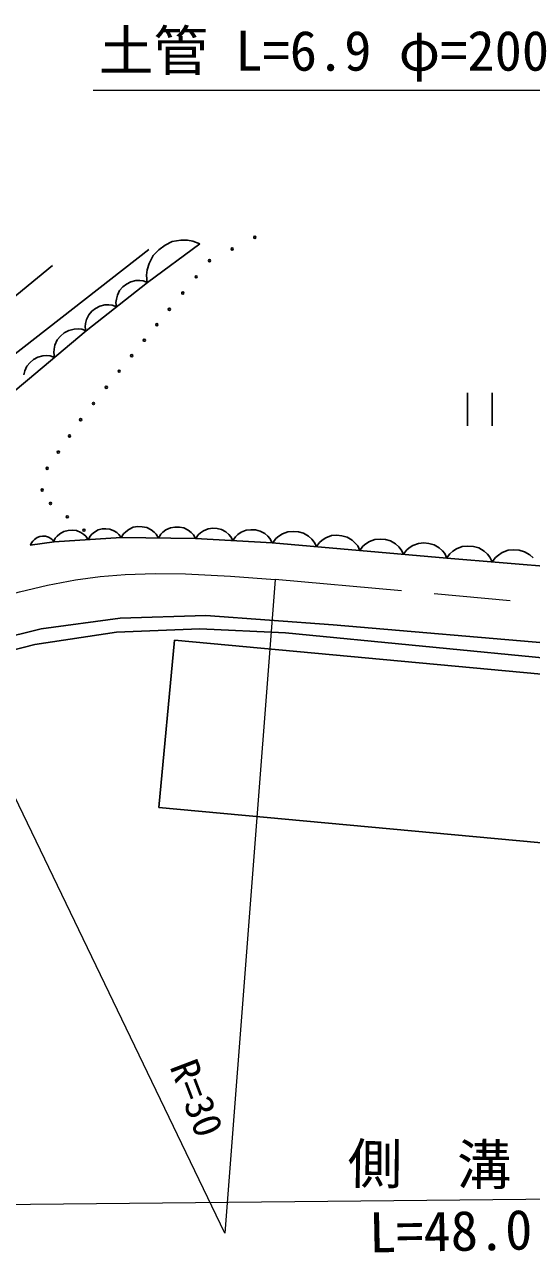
# Model space of a CAD drawing. Units: millimetres, scale not verified. Extents: x 39750 to 680000, y 20000 to 380250.
# Drawn here: x 124341 to 147544, y 240901 to 297118 of the extents above; entities that cross this region are included whole.
import ezdxf
from ezdxf.enums import TextEntityAlignment as Align

# ---------------------------------------------------------------- set-up
doc = ezdxf.new("R2010")
doc.units = ezdxf.units.MM
doc.header["$LTSCALE"] = 1000
doc.linetypes.add('CHAIN', pattern=[18.5, 12, -1.5, 3.5, -1.5])
for name, color, linetype, lineweight in [('M-BGD', 7, 'Continuous', 25), ('M-BMK', 2, 'CHAIN', 13), ('M-STR-HTXT', 7, 'Continuous', 13)]:
    doc.layers.add(name, color=color, linetype=linetype, lineweight=lineweight)
doc.styles.add('ＭＳ ゴシック', font='')
doc.styles.get('ＭＳ ゴシック').set_extended_font_data('MS Gothic')

msp = doc.modelspace()

# ---------------------------------------------------------------- linework, layer by layer
at = {"layer": 'M-BGD'}
for p, q in [((130032, 286815), (122303, 280794)), ((132367, 287071), (129964, 285306)), ((130481, 286802), (130226, 286541)), ((130771, 287015), (130481, 286802)), ((131096, 287180), (130771, 287015)), ((131493, 287248), (131096, 287180)), ((131793, 287245), (131493, 287248)), ((132045, 287207), (131793, 287245)), ((132367, 287071), (132045, 287207)), ((130043, 286182), (129956, 285895)), ((130226, 286541), (130043, 286182)), ((125615, 286079), (123301, 284178)), ((129956, 285895), (129917, 285644)), ((129917, 285644), (129950, 285295)), ((129964, 285306), (127168, 283099)), ((128838, 285105), (128691, 284943)), ((129008, 285239), (128838, 285105)), ((129200, 285344), (129008, 285239)), ((129436, 285393), (129200, 285344)), ((129616, 285398), (129436, 285393)), ((129768, 285380), (129616, 285398)), ((129964, 285306), (129768, 285380)), ((128542, 284550), (128525, 284399)), ((128589, 284724), (128542, 284550)), ((128691, 284943), (128589, 284724)), ((127425, 283990), (127278, 283828)), ((127595, 284123), (127425, 283990)), ((127787, 284229), (127595, 284123)), ((128023, 284278), (127787, 284229)), ((128203, 284283), (128023, 284278)), ((128355, 284265), (128203, 284283)), ((128551, 284190), (128355, 284265)), ((128525, 284399), (128551, 284190)), ((127130, 283435), (127112, 283283)), ((127176, 283609), (127130, 283435)), ((127278, 283828), (127176, 283609)), ((127168, 283099), (124471, 280842)), ((125987, 282853), (125836, 282678)), ((126161, 283000), (125987, 282853)), ((126361, 283117), (126161, 283000)), ((126609, 283176), (126361, 283117)), ((126798, 283186), (126609, 283176)), ((126959, 283171), (126798, 283186)), ((127168, 283099), (126959, 283171)), ((127112, 283283), (127139, 283075)), ((125691, 282259), (125676, 282099)), ((125734, 282444), (125691, 282259)), ((125836, 282678), (125734, 282444)), ((124591, 281648), (124449, 281481)), ((124757, 281786), (124591, 281648)), ((124946, 281897), (124757, 281786)), ((125181, 281953), (124946, 281897)), ((125360, 281962), (125181, 281953)), ((125513, 281949), (125360, 281962)), ((125711, 281880), (125513, 281949)), ((125676, 282099), (125711, 281880)), ((124352, 281260), (124311, 281085)), ((124449, 281481), (124352, 281260)), ((124471, 280842), (121479, 278341)), ((144611, 280250), (144611, 278750)), ((145751, 278750), (145751, 280250)), ((125959, 273803), (125837, 273699)), ((126144, 273911), (125959, 273803)), ((126334, 273955), (126144, 273911)), ((126525, 273967), (126334, 273955)), ((126719, 273948), (126525, 273967)), ((126917, 273864), (126719, 273948)), ((127051, 273777), (126917, 273864)), ((127153, 273687), (127051, 273777)), ((127423, 273785), (127339, 273689)), ((127537, 273882), (127423, 273785)), ((127711, 273983), (127537, 273882)), ((127889, 274025), (127711, 273983)), ((128068, 274036), (127889, 274025)), ((128250, 274018), (128068, 274036)), ((128435, 273940), (128250, 274018)), ((128561, 273857), (128435, 273940)), ((128656, 273773), (128561, 273857)), ((128874, 273798), (128770, 273629)), ((128977, 273899), (128874, 273798)), ((129114, 273999), (128977, 273899)), ((129319, 274099), (129114, 273999)), ((129523, 274131), (129319, 274099)), ((129727, 274128), (129523, 274131)), ((129931, 274092), (129727, 274128)), ((130134, 273988), (129931, 274092)), ((130269, 273884), (130134, 273988)), ((130369, 273781), (130269, 273884)), ((130469, 273610), (130369, 273781)), ((130573, 273779), (130469, 273610)), ((130677, 273879), (130573, 273779)), ((130814, 273980), (130677, 273879)), ((131019, 274079), (130814, 273980)), ((131223, 274111), (131019, 274079)), ((131427, 274109), (131223, 274111)), ((131631, 274072), (131427, 274109)), ((131834, 273968), (131631, 274072)), ((131969, 273865), (131834, 273968)), ((132069, 273761), (131969, 273865)), ((132397, 273850), (132289, 273754)), ((132538, 273944), (132397, 273850)), ((132748, 274035), (132538, 273944)), ((132953, 274057), (132748, 274035)), ((133157, 274046), (132953, 274057)), ((133359, 274001), (133157, 274046)), ((133557, 273888), (133359, 274001)), ((133687, 273778), (133557, 273888)), ((133783, 273671), (133687, 273778)), ((134257, 273871), (134107, 273771)), ((134479, 273966), (134257, 273871)), ((134696, 273990), (134479, 273966)), ((134912, 273978), (134696, 273990)), ((135126, 273930), (134912, 273978)), ((135335, 273811), (135126, 273930)), ((135473, 273695), (135335, 273811)), ((136145, 273795), (135975, 273690)), ((136395, 273894), (136145, 273795)), ((136637, 273912), (136395, 273894)), ((136877, 273891), (136637, 273912)), ((137112, 273830), (136877, 273891)), ((137341, 273690), (137112, 273830)), ((125695, 273433), (124596, 273276)), ((124656, 273396), (124606, 273278)), ((124712, 273471), (124656, 273396)), ((124790, 273548), (124712, 273471)), ((124911, 273632), (124790, 273548)), ((125038, 273673), (124911, 273632)), ((125169, 273692), (125038, 273673)), ((125303, 273688), (125169, 273692)), ((125443, 273642), (125303, 273688)), ((125540, 273589), (125443, 273642)), ((125614, 273533), (125540, 273589)), ((125695, 273433), (125614, 273533)), ((125748, 273597), (125662, 273431)), ((128756, 273629), (125695, 273433)), ((125837, 273699), (125748, 273597)), ((127259, 273534), (127153, 273687)), ((127339, 273689), (127259, 273534)), ((128756, 273629), (128656, 273773)), ((132169, 273590), (128756, 273629)), ((132169, 273590), (132069, 273761)), ((135673, 273395), (132169, 273590)), ((132289, 273754), (132178, 273590)), ((133875, 273495), (133783, 273671)), ((133993, 273669), (133875, 273495)), ((134107, 273771), (133993, 273669)), ((135575, 273581), (135473, 273695)), ((135673, 273395), (135575, 273581)), ((143677, 272689), (135673, 273395)), ((135845, 273581), (135708, 273392)), ((135975, 273690), (135845, 273581)), ((137489, 273556), (137341, 273690)), ((137598, 273426), (137489, 273556)), ((137700, 273216), (137598, 273426)), ((137838, 273405), (137700, 273216)), ((137968, 273514), (137838, 273405)), ((138138, 273619), (137968, 273514)), ((138387, 273718), (138138, 273619)), ((138630, 273737), (138387, 273718)), ((138869, 273716), (138630, 273737)), ((139104, 273655), (138869, 273716)), ((139333, 273514), (139104, 273655)), ((139482, 273380), (139333, 273514)), ((139591, 273250), (139482, 273380)), ((139693, 273040), (139591, 273250)), ((139830, 273229), (139693, 273040)), ((139960, 273338), (139830, 273229)), ((140130, 273444), (139960, 273338)), ((140379, 273542), (140130, 273444)), ((140622, 273561), (140379, 273542)), ((140861, 273540), (140622, 273561)), ((141097, 273479), (140861, 273540)), ((141325, 273338), (141097, 273479)), ((141474, 273205), (141325, 273338)), ((142122, 273268), (141952, 273162)), ((142372, 273366), (142122, 273268)), ((142614, 273385), (142372, 273366)), ((142853, 273364), (142614, 273385)), ((143089, 273303), (142853, 273364)), ((143317, 273162), (143089, 273303)), ((144379, 273221), (144117, 273116)), ((144633, 273242), (144379, 273221)), ((144884, 273221), (144633, 273242)), ((145132, 273158), (144884, 273221)), ((141583, 273074), (141474, 273205)), ((141685, 272865), (141583, 273074)), ((141822, 273053), (141685, 272865)), ((141952, 273162), (141822, 273053)), ((143466, 273029), (143317, 273162)), ((143575, 272899), (143466, 273029)), ((143677, 272689), (143575, 272899)), ((143803, 272889), (143660, 272690)), ((149938, 272169), (143677, 272689)), ((143939, 273004), (143803, 272889)), ((144117, 273116), (143939, 273004)), ((145373, 273012), (145132, 273158)), ((145530, 272872), (145373, 273012)), ((145645, 272736), (145530, 272872)), ((145753, 272516), (145645, 272736)), ((145896, 272715), (145753, 272516)), ((146032, 272830), (145896, 272715)), ((146210, 272942), (146032, 272830)), ((146471, 273047), (146210, 272942)), ((146726, 273068), (146471, 273047)), ((146977, 273047), (146726, 273068)), ((147225, 272984), (146977, 273047)), ((147465, 272838), (147225, 272984)), ((147622, 272698), (147465, 272838)), ((125100, 269451), (128717, 269942)), ((128717, 269942), (132641, 270064)), ((132641, 270064), (138465, 269635)), ((121666, 268593), (125100, 269451)), ((128553, 269306), (124817, 268731)), ((132363, 269455), (128553, 269306)), ((136291, 269263), (132363, 269455)), ((138465, 269635), (149867, 268654)), ((124817, 268731), (121752, 267964)), ((130493, 261277), (131203, 268939)), ((131203, 268939), (168372, 265490)), ((151043, 267826), (136291, 269263)), ((167661, 257829), (130493, 261277))]:
    msp.add_line(p, q, dxfattribs=at)
for centre in [(134879, 287378), (133844, 286842), (132809, 286305), (132196, 285565), (131583, 284824), (130970, 284083), (130395, 283374), (129821, 282665), (129246, 281956), (128671, 281247), (128083, 280506), (127496, 279766), (126908, 279025), (126397, 278284), (125886, 277543), (125375, 276802), (125146, 275806), (125529, 275193), (126295, 274580), (127061, 273967)]:
    msp.add_circle(centre, 50, dxfattribs=at)
at = {"layer": 'M-BMK'}
msp.add_line((160020, 269515), (135818, 271716), dxfattribs=at)
msp.add_lwpolyline([(119956, 269920), (122027, 270567), (124104, 271153), (125387, 271456), (126676, 271700), (127806, 271852), (128953, 271945), (130326, 271988), (131715, 271971), (133763, 271868), (135817, 271716)], dxfattribs=at)
at = {"layer": 'M-STR-HTXT'}
for p, q in [((150976, 294103), (127481, 294103)), ((135818, 271716), (133506, 241779)), ((133506, 241779), (119956, 269920)), ((166642, 243530), (120774, 243052))]:
    msp.add_line(p, q, dxfattribs=at)

# ---------------------------------------------------------------- texts
at = {"layer": 'M-STR-HTXT', "style": 'ＭＳ ゴシック'}
msp.add_text('土管 L=6.9 φ=200', height=1833, dxfattribs=at).set_placement((127739, 294455), align=Align.BOTTOM_LEFT)
for s, height, rotation, p in [('R=30', 1320, 290.9, (130598, 249271)), ('側\u3000溝', 1833, 359.5, (139118, 243506)), ('L=48.0', 1833, 1.1, (140133, 240346))]:
    msp.add_text(s, height=height, rotation=rotation, dxfattribs=at).set_placement(p, align=Align.BOTTOM_LEFT)

doc.saveas('drawing.dxf')
